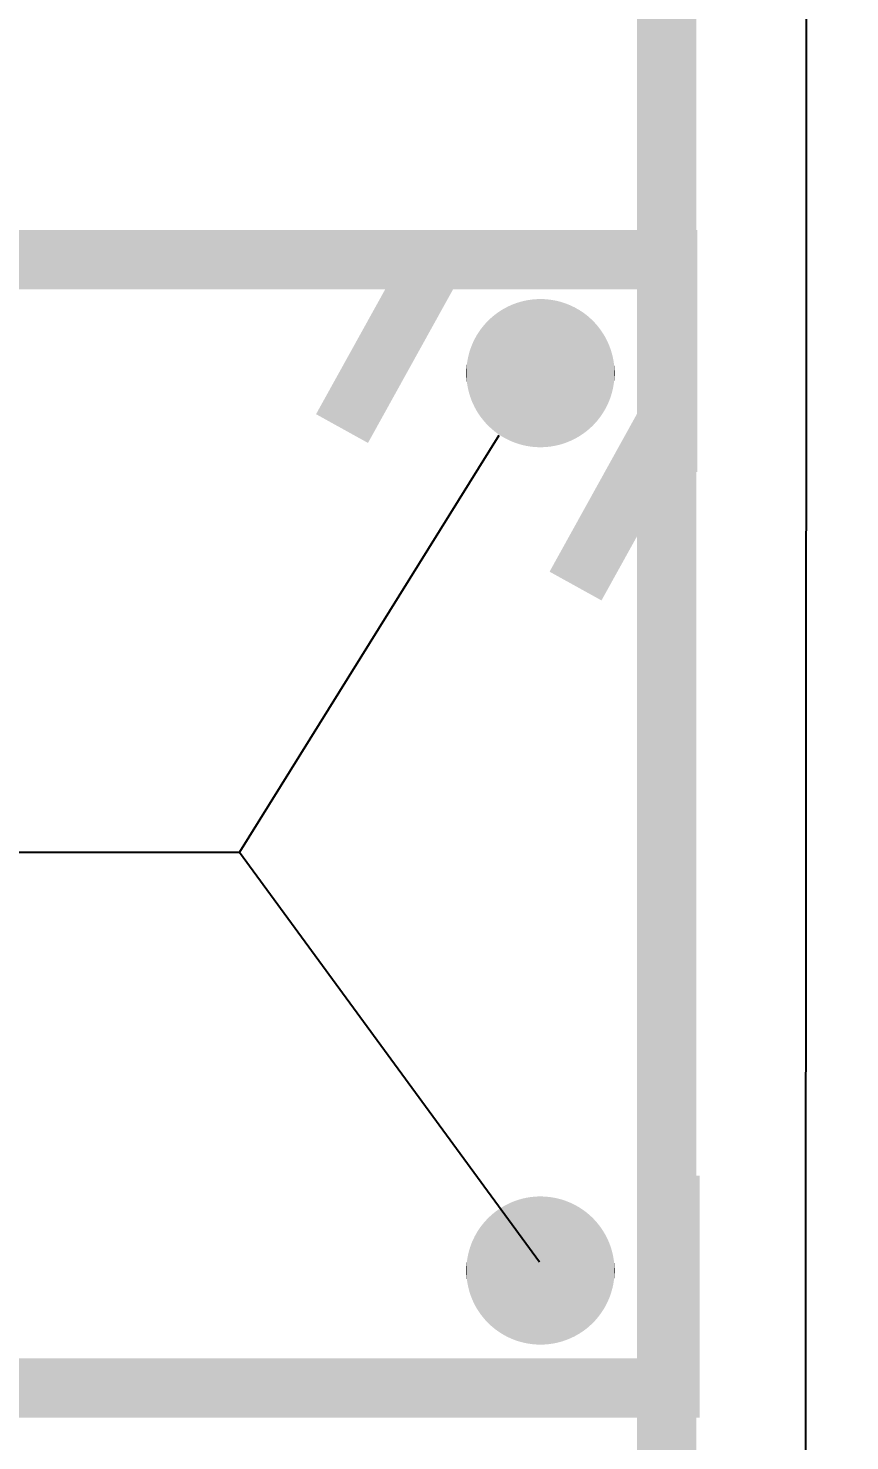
# Model space of a CAD drawing. Extents: x -33967 to 1773478, y -1022458 to -784650.
# Drawn here: x 361215 to 362986, y -1013343 to -1010298 of the extents above; entities that cross this region are included whole.
import ezdxf

# ---------------------------------------------------------------- set-up
doc = ezdxf.new("R2010")
doc.units = 0
doc.header["$LTSCALE"] = 1000
doc.header["$MEASUREMENT"] = 0
for name, color, linetype in [('AXIS', 3, 'Continuous'), ('DIM_LEAD', 3, 'Continuous'), ('REIN', 1, 'Continuous'), ('TEXT', 7, 'Continuous'), ('钢筋', 1, 'Continuous')]:
    doc.layers.add(name, color=color, linetype=linetype)
doc.styles.add('_TCH_DIM_T3', font='SIMPLEX', dxfattribs={"width": 0.705882, "bigfont": 'GBCBIG'})
doc.dimstyles.new('TCH-200-10', dxfattribs={"dimtxt": 595, "dimasz": 200, "dimexe": 500, "dimexo": 600, "dimgap": 252.5, "dimtad": 1, "dimdec": 0, "dimlfac": 0.1, "dimzin": 0, "dimdsep": 46, "dimtxsty": '_TCH_DIM_T3', "dimblk": 'ARCHTICK', "dimcen": 0.09, "dimclrd": 124, "dimclre": 124, "dimclrt": 7, "dimazin": 2, "dimtfac": 1, "dimtdec": 0, "dimtix": 1, "dimtmove": 2, "dimatfit": 3, "dimfxl": 1, "dimtolj": 1, "dimtzin": 0, "dimarcsym": 0})

# ---------------------------------------------------------------- blocks, each defined once
blk = doc.blocks.new('*U1680')
at = {"layer": '钢筋', "color": 6}
for points in [[(1480617.8, -235459.2), (1480619.6, -235658.8), (1480619.6, -235458)], [(1480619.6, -235458), (1480620.3, -235659.2), (1480620.3, -235457.6)], [(1480619.6, -235658.8), (1480619.6, -235458), (1480620.3, -235659.2)], [(1480620.3, -235457.6), (1480622.2, -235660.4), (1480622.2, -235456.3)], [(1480620.3, -235659.2), (1480620.3, -235457.6), (1480622.2, -235660.4)], [(1480622.2, -235456.3), (1480622.8, -235660.8), (1480622.8, -235456)], [(1480622.2, -235660.4), (1480622.2, -235456.3), (1480622.8, -235660.8)], [(1480622.8, -235456), (1480624.8, -235661.9), (1480624.8, -235454.8)], [(1480622.8, -235660.8), (1480622.8, -235456), (1480624.8, -235661.9)], [(1480624.8, -235454.8), (1480625.4, -235662.3), (1480625.4, -235454.4)], [(1480624.8, -235661.9), (1480624.8, -235454.8), (1480625.4, -235662.3)], [(1480625.4, -235454.4), (1480627.4, -235663.4), (1480627.4, -235453.3)], [(1480625.4, -235662.3), (1480625.4, -235454.4), (1480627.4, -235663.4)], [(1480627.4, -235453.3), (1480628.1, -235663.8), (1480628.1, -235453)], [(1480627.4, -235663.4), (1480627.4, -235453.3), (1480628.1, -235663.8)], [(1480628.1, -235453), (1480630.1, -235664.8), (1480630.1, -235451.9)], [(1480628.1, -235663.8), (1480628.1, -235453), (1480630.1, -235664.8)], [(1480630.1, -235451.9), (1480630.8, -235665.2), (1480630.8, -235451.6)], [(1480630.1, -235664.8), (1480630.1, -235451.9), (1480630.8, -235665.2)], [(1480630.8, -235451.6), (1480632.8, -235666.2), (1480632.8, -235450.5)], [(1480630.8, -235665.2), (1480630.8, -235451.6), (1480632.8, -235666.2)], [(1480632.8, -235450.5), (1480633.5, -235666.5), (1480633.5, -235450.2)], [(1480632.8, -235666.2), (1480632.8, -235450.5), (1480633.5, -235666.5)], [(1480633.5, -235450.2), (1480635.5, -235667.5), (1480635.5, -235449.3)], [(1480633.5, -235666.5), (1480633.5, -235450.2), (1480635.5, -235667.5)], [(1480635.5, -235449.3), (1480636.2, -235667.8), (1480636.2, -235449)], [(1480635.5, -235667.5), (1480635.5, -235449.3), (1480636.2, -235667.8)], [(1480636.2, -235449), (1480638.3, -235668.7), (1480638.3, -235448)], [(1480636.2, -235667.8), (1480636.2, -235449), (1480638.3, -235668.7)], [(1480638.3, -235448), (1480639, -235669), (1480639, -235447.8)], [(1480638.3, -235668.7), (1480638.3, -235448), (1480639, -235669)], [(1480639, -235447.8), (1480641.1, -235669.8), (1480641.1, -235446.9)], [(1480639, -235669), (1480639, -235447.8), (1480641.1, -235669.8)], [(1480641.1, -235446.9), (1480641.8, -235670.1), (1480641.8, -235446.6)], [(1480641.1, -235669.8), (1480641.1, -235446.9), (1480641.8, -235670.1)], [(1480641.8, -235446.6), (1480643.9, -235670.9), (1480643.9, -235445.8)], [(1480641.8, -235670.1), (1480641.8, -235446.6), (1480643.9, -235670.9)], [(1480643.9, -235445.8), (1480644.6, -235671.2), (1480644.6, -235445.6)], [(1480643.9, -235670.9), (1480643.9, -235445.8), (1480644.6, -235671.2)], [(1480644.6, -235445.6), (1480646.8, -235671.9), (1480646.8, -235444.8)], [(1480644.6, -235671.2), (1480644.6, -235445.6), (1480646.8, -235671.9)], [(1480646.8, -235444.8), (1480647.5, -235672.1), (1480647.5, -235444.6)], [(1480646.8, -235671.9), (1480646.8, -235444.8), (1480647.5, -235672.1)], [(1480647.5, -235444.6), (1480649.7, -235672.8), (1480649.7, -235443.9)], [(1480647.5, -235672.1), (1480647.5, -235444.6), (1480649.7, -235672.8)], [(1480649.7, -235443.9), (1480650.4, -235673.1), (1480650.4, -235443.7)], [(1480649.7, -235672.8), (1480649.7, -235443.9), (1480650.4, -235673.1)], [(1480650.4, -235443.7), (1480652.6, -235673.7), (1480652.6, -235443)], [(1480650.4, -235673.1), (1480650.4, -235443.7), (1480652.6, -235673.7)], [(1480652.6, -235443), (1480653.3, -235673.9), (1480653.3, -235442.8)], [(1480652.6, -235673.7), (1480652.6, -235443), (1480653.3, -235673.9)], [(1480653.3, -235442.8), (1480655.5, -235674.5), (1480655.5, -235442.3)], [(1480653.3, -235673.9), (1480653.3, -235442.8), (1480655.5, -235674.5)], [(1480655.5, -235442.3), (1480656.2, -235674.7), (1480656.2, -235442.1)], [(1480655.5, -235674.5), (1480655.5, -235442.3), (1480656.2, -235674.7)], [(1480656.2, -235442.1), (1480658.4, -235675.2), (1480658.4, -235441.5)], [(1480656.2, -235674.7), (1480656.2, -235442.1), (1480658.4, -235675.2)], [(1480658.4, -235441.5), (1480659.2, -235675.3), (1480659.2, -235441.4)], [(1480658.4, -235675.2), (1480658.4, -235441.5), (1480659.2, -235675.3)], [(1480659.2, -235441.4), (1480661.4, -235675.8), (1480661.4, -235440.9)], [(1480659.2, -235675.3), (1480659.2, -235441.4), (1480661.4, -235675.8)], [(1480661.4, -235440.9), (1480662.1, -235676), (1480662.1, -235440.8)], [(1480661.4, -235675.8), (1480661.4, -235440.9), (1480662.1, -235676)], [(1480662.1, -235440.8), (1480664.3, -235676.4), (1480664.3, -235440.4)], [(1480662.1, -235676), (1480662.1, -235440.8), (1480664.3, -235676.4)], [(1480664.3, -235440.4), (1480665.1, -235676.5), (1480665.1, -235440.2)], [(1480664.3, -235676.4), (1480664.3, -235440.4), (1480665.1, -235676.5)], [(1480665.1, -235440.2), (1480667.3, -235676.9), (1480667.3, -235439.9)], [(1480665.1, -235676.5), (1480665.1, -235440.2), (1480667.3, -235676.9)], [(1480667.3, -235439.9), (1480668.1, -235677), (1480668.1, -235439.8)], [(1480667.3, -235676.9), (1480667.3, -235439.9), (1480668.1, -235677)], [(1480668.1, -235439.8), (1480670.3, -235677.3), (1480670.3, -235439.5)], [(1480668.1, -235677), (1480668.1, -235439.8), (1480670.3, -235677.3)], [(1480670.3, -235439.5), (1480671.1, -235677.4), (1480671.1, -235439.4)], [(1480670.3, -235677.3), (1480670.3, -235439.5), (1480671.1, -235677.4)], [(1480671.1, -235439.4), (1480673.3, -235677.6), (1480673.3, -235439.1)], [(1480671.1, -235677.4), (1480671.1, -235439.4), (1480673.3, -235677.6)], [(1480673.3, -235677.6), (1480673.3, -235439.1), (1480674.1, -235677.7)], [(1480673.3, -235439.1), (1480674.1, -235677.7), (1480674.1, -235439.1)], [(1480674.1, -235439.1), (1480676.3, -235677.8), (1480676.3, -235438.9)], [(1480674.1, -235677.7), (1480674.1, -235439.1), (1480676.3, -235677.8)], [(1480676.3, -235438.9), (1480677.1, -235677.9), (1480677.1, -235438.8)], [(1480676.3, -235677.8), (1480676.3, -235438.9), (1480677.1, -235677.9)], [(1480677.1, -235438.8), (1480679.4, -235678), (1480679.4, -235438.7)], [(1480677.1, -235677.9), (1480677.1, -235438.8), (1480679.4, -235678)], [(1480679.4, -235678), (1480679.4, -235438.7), (1480680.1, -235678.1)], [(1480679.4, -235438.7), (1480680.1, -235678.1), (1480680.1, -235438.7)], [(1480680.1, -235438.7), (1480682.4, -235678.1), (1480682.4, -235438.6)], [(1480680.1, -235678.1), (1480680.1, -235438.7), (1480682.4, -235678.1)], [(1480682.4, -235678.1), (1480682.4, -235438.6), (1480683.1, -235678.2)], [(1480682.4, -235438.6), (1480683.1, -235678.2), (1480683.1, -235438.6)], [(1480683.1, -235678.2), (1480683.1, -235438.6), (1480685.4, -235678.2)], [(1480683.1, -235438.6), (1480685.4, -235678.2), (1480685.4, -235438.6)], [(1480685.4, -235678.2), (1480685.4, -235438.6), (1480686.2, -235678.2)], [(1480592.7, -235482), (1480593.2, -235635.3), (1480593.2, -235481.5)], [(1480593.2, -235481.5), (1480594.6, -235637), (1480594.6, -235479.7)], [(1480593.2, -235635.3), (1480593.2, -235481.5), (1480594.6, -235637)], [(1480594.6, -235479.7), (1480595.1, -235637.6), (1480595.1, -235479.2)], [(1480594.6, -235637), (1480594.6, -235479.7), (1480595.1, -235637.6)], [(1480595.1, -235479.2), (1480596.6, -235639.2), (1480596.6, -235477.5)], [(1480595.1, -235637.6), (1480595.1, -235479.2), (1480596.6, -235639.2)], [(1480596.6, -235477.5), (1480597.2, -235639.8), (1480597.2, -235476.9)], [(1480596.6, -235639.2), (1480596.6, -235477.5), (1480597.2, -235639.8)], [(1480597.2, -235476.9), (1480598.7, -235641.5), (1480598.7, -235475.3)], [(1480597.2, -235639.8), (1480597.2, -235476.9), (1480598.7, -235641.5)], [(1480598.7, -235475.3), (1480599.2, -235642), (1480599.2, -235474.7)], [(1480598.7, -235641.5), (1480598.7, -235475.3), (1480599.2, -235642)], [(1480599.2, -235474.7), (1480600.8, -235643.6), (1480600.8, -235473.1)], [(1480599.2, -235642), (1480599.2, -235474.7), (1480600.8, -235643.6)], [(1480600.8, -235473.1), (1480601.4, -235644.1), (1480601.4, -235472.6)], [(1480600.8, -235643.6), (1480600.8, -235473.1), (1480601.4, -235644.1)], [(1480601.4, -235472.6), (1480603, -235645.7), (1480603, -235471)], [(1480601.4, -235644.1), (1480601.4, -235472.6), (1480603, -235645.7)], [(1480603, -235471), (1480603.6, -235646.2), (1480603.6, -235470.5)], [(1480603, -235645.7), (1480603, -235471), (1480603.6, -235646.2)], [(1480603.6, -235470.5), (1480605.2, -235647.7), (1480605.2, -235469)], [(1480603.6, -235646.2), (1480603.6, -235470.5), (1480605.2, -235647.7)], [(1480605.2, -235469), (1480605.8, -235648.3), (1480605.8, -235468.5)], [(1480605.2, -235647.7), (1480605.2, -235469), (1480605.8, -235648.3)], [(1480605.8, -235468.5), (1480607.5, -235649.7), (1480607.5, -235467)], [(1480605.8, -235648.3), (1480605.8, -235468.5), (1480607.5, -235649.7)], [(1480607.5, -235467), (1480608.1, -235650.2), (1480608.1, -235466.5)], [(1480607.5, -235649.7), (1480607.5, -235467), (1480608.1, -235650.2)], [(1480608.1, -235466.5), (1480609.9, -235651.7), (1480609.9, -235465.1)], [(1480608.1, -235650.2), (1480608.1, -235466.5), (1480609.9, -235651.7)], [(1480609.9, -235465.1), (1480610.4, -235652.1), (1480610.4, -235464.6)], [(1480609.9, -235651.7), (1480609.9, -235465.1), (1480610.4, -235652.1)], [(1480610.4, -235464.6), (1480612.2, -235653.5), (1480612.2, -235463.2)], [(1480610.4, -235652.1), (1480610.4, -235464.6), (1480612.2, -235653.5)], [(1480612.2, -235463.2), (1480612.8, -235654), (1480612.8, -235462.8)], [(1480612.2, -235653.5), (1480612.2, -235463.2), (1480612.8, -235654)], [(1480612.8, -235462.8), (1480614.7, -235655.3), (1480614.7, -235461.4)], [(1480612.8, -235654), (1480612.8, -235462.8), (1480614.7, -235655.3)], [(1480614.7, -235461.4), (1480615.3, -235655.8), (1480615.3, -235461)], [(1480614.7, -235655.3), (1480614.7, -235461.4), (1480615.3, -235655.8)], [(1480615.3, -235461), (1480617.1, -235657.1), (1480617.1, -235459.6)], [(1480615.3, -235655.8), (1480615.3, -235461), (1480617.1, -235657.1)], [(1480617.1, -235459.6), (1480617.8, -235657.5), (1480617.8, -235459.2)], [(1480617.1, -235657.1), (1480617.1, -235459.6), (1480617.8, -235657.5)], [(1480617.8, -235657.5), (1480617.8, -235459.2), (1480619.6, -235658.8)], [(1480577.9, -235504.8), (1480578.2, -235612.6), (1480578.2, -235504.1)], [(1480578.2, -235504.1), (1480579.2, -235614.6), (1480579.2, -235502.1)], [(1480578.2, -235612.6), (1480578.2, -235504.1), (1480579.2, -235614.6)], [(1480579.2, -235502.1), (1480579.6, -235615.3), (1480579.6, -235501.4)], [(1480579.2, -235614.6), (1480579.2, -235502.1), (1480579.6, -235615.3)], [(1480579.6, -235501.4), (1480580.7, -235617.3), (1480580.7, -235499.4)], [(1480579.6, -235615.3), (1480579.6, -235501.4), (1480580.7, -235617.3)], [(1480580.7, -235499.4), (1480581.1, -235617.9), (1480581.1, -235498.8)], [(1480580.7, -235617.3), (1480580.7, -235499.4), (1480581.1, -235617.9)], [(1480581.1, -235498.8), (1480582.2, -235619.9), (1480582.2, -235496.8)], [(1480581.1, -235617.9), (1480581.1, -235498.8), (1480582.2, -235619.9)], [(1480582.2, -235496.8), (1480582.6, -235620.5), (1480582.6, -235496.2)], [(1480582.2, -235619.9), (1480582.2, -235496.8), (1480582.6, -235620.5)], [(1480582.6, -235496.2), (1480583.8, -235622.5), (1480583.8, -235494.3)], [(1480582.6, -235620.5), (1480582.6, -235496.2), (1480583.8, -235622.5)], [(1480583.8, -235494.3), (1480584.2, -235623.1), (1480584.2, -235493.6)], [(1480583.8, -235622.5), (1480583.8, -235494.3), (1480584.2, -235623.1)], [(1480584.2, -235493.6), (1480585.5, -235625), (1480585.5, -235491.7)], [(1480584.2, -235623.1), (1480584.2, -235493.6), (1480585.5, -235625)], [(1480585.5, -235491.7), (1480585.9, -235625.6), (1480585.9, -235491.1)], [(1480585.5, -235625), (1480585.5, -235491.7), (1480585.9, -235625.6)], [(1480585.9, -235491.1), (1480587.2, -235627.5), (1480587.2, -235489.2)], [(1480585.9, -235625.6), (1480585.9, -235491.1), (1480587.2, -235627.5)], [(1480587.2, -235489.2), (1480587.6, -235628.1), (1480587.6, -235488.6)], [(1480587.2, -235627.5), (1480587.2, -235489.2), (1480587.6, -235628.1)], [(1480587.6, -235488.6), (1480588.9, -235629.9), (1480588.9, -235486.8)], [(1480587.6, -235628.1), (1480587.6, -235488.6), (1480588.9, -235629.9)], [(1480588.9, -235486.8), (1480589.4, -235630.5), (1480589.4, -235486.2)], [(1480588.9, -235629.9), (1480588.9, -235486.8), (1480589.4, -235630.5)], [(1480589.4, -235486.2), (1480590.8, -235632.3), (1480590.8, -235484.4)], [(1480589.4, -235630.5), (1480589.4, -235486.2), (1480590.8, -235632.3)], [(1480590.8, -235484.4), (1480591.3, -235632.9), (1480591.3, -235483.8)], [(1480590.8, -235632.3), (1480590.8, -235484.4), (1480591.3, -235632.9)], [(1480591.3, -235483.8), (1480592.7, -235634.7), (1480592.7, -235482)], [(1480591.3, -235632.9), (1480591.3, -235483.8), (1480592.7, -235634.7)], [(1480592.7, -235634.7), (1480592.7, -235482), (1480593.2, -235635.3)], [(1480568.7, -235529.6), (1480569.3, -235589.3), (1480569.3, -235527.4)], [(1480569.3, -235527.4), (1480569.5, -235590.1), (1480569.5, -235526.7)], [(1480569.3, -235589.3), (1480569.3, -235527.4), (1480569.5, -235590.1)], [(1480569.5, -235526.7), (1480570.1, -235592.3), (1480570.1, -235524.4)], [(1480569.5, -235590.1), (1480569.5, -235526.7), (1480570.1, -235592.3)], [(1480570.1, -235524.4), (1480570.3, -235593), (1480570.3, -235523.7)], [(1480570.1, -235592.3), (1480570.1, -235524.4), (1480570.3, -235593)], [(1480570.3, -235523.7), (1480571, -235595.1), (1480571, -235521.6)], [(1480570.3, -235593), (1480570.3, -235523.7), (1480571, -235595.1)], [(1480571, -235521.6), (1480571.2, -235595.9), (1480571.2, -235520.9)], [(1480571, -235595.1), (1480571, -235521.6), (1480571.2, -235595.9)], [(1480571.2, -235520.9), (1480572, -235598), (1480572, -235518.7)], [(1480571.2, -235595.9), (1480571.2, -235520.9), (1480572, -235598)], [(1480572, -235518.7), (1480572.2, -235598.7), (1480572.2, -235518)], [(1480572, -235598), (1480572, -235518.7), (1480572.2, -235598.7)], [(1480572.2, -235518), (1480573, -235600.9), (1480573, -235515.9)], [(1480572.2, -235598.7), (1480572.2, -235518), (1480573, -235600.9)], [(1480573, -235515.9), (1480573.3, -235601.6), (1480573.3, -235515.2)], [(1480573, -235600.9), (1480573, -235515.9), (1480573.3, -235601.6)], [(1480573.3, -235515.2), (1480574.1, -235603.7), (1480574.1, -235513)], [(1480573.3, -235601.6), (1480573.3, -235515.2), (1480574.1, -235603.7)], [(1480574.1, -235513), (1480574.4, -235604.4), (1480574.4, -235512.4)], [(1480574.1, -235603.7), (1480574.1, -235513), (1480574.4, -235604.4)], [(1480574.4, -235512.4), (1480575.3, -235606.5), (1480575.3, -235510.3)], [(1480574.4, -235604.4), (1480574.4, -235512.4), (1480575.3, -235606.5)], [(1480575.3, -235510.3), (1480575.6, -235607.2), (1480575.6, -235509.6)], [(1480575.3, -235606.5), (1480575.3, -235510.3), (1480575.6, -235607.2)], [(1480575.6, -235509.6), (1480576.5, -235609.2), (1480576.5, -235507.5)], [(1480575.6, -235607.2), (1480575.6, -235509.6), (1480576.5, -235609.2)], [(1480576.5, -235507.5), (1480576.9, -235609.9), (1480576.9, -235506.8)], [(1480576.5, -235609.2), (1480576.5, -235507.5), (1480576.9, -235609.9)], [(1480576.9, -235506.8), (1480577.9, -235611.9), (1480577.9, -235504.8)], [(1480576.9, -235609.9), (1480576.9, -235506.8), (1480577.9, -235611.9)], [(1480577.9, -235611.9), (1480577.9, -235504.8), (1480578.2, -235612.6)], [(1480565.5, -235550.5), (1480565.6, -235568.5), (1480565.6, -235548.2)], [(1480565.6, -235548.2), (1480565.7, -235569.3), (1480565.7, -235547.5)], [(1480565.6, -235568.5), (1480565.6, -235548.2), (1480565.7, -235569.3)], [(1480565.7, -235547.5), (1480565.9, -235571.5), (1480565.9, -235545.2)], [(1480565.7, -235569.3), (1480565.7, -235547.5), (1480565.9, -235571.5)], [(1480565.9, -235545.2), (1480566, -235572.3), (1480566, -235544.5)], [(1480565.9, -235571.5), (1480565.9, -235545.2), (1480566, -235572.3)], [(1480566, -235544.5), (1480566.3, -235574.5), (1480566.3, -235542.2)], [(1480566, -235572.3), (1480566, -235544.5), (1480566.3, -235574.5)], [(1480566.3, -235542.2), (1480566.4, -235575.3), (1480566.4, -235541.5)], [(1480566.3, -235574.5), (1480566.3, -235542.2), (1480566.4, -235575.3)], [(1480566.4, -235541.5), (1480566.8, -235577.5), (1480566.8, -235539.2)], [(1480566.4, -235575.3), (1480566.4, -235541.5), (1480566.8, -235577.5)], [(1480566.8, -235539.2), (1480566.9, -235578.3), (1480566.9, -235538.5)], [(1480566.8, -235577.5), (1480566.8, -235539.2), (1480566.9, -235578.3)], [(1480566.9, -235538.5), (1480567.3, -235580.5), (1480567.3, -235536.2)], [(1480566.9, -235578.3), (1480566.9, -235538.5), (1480567.3, -235580.5)], [(1480567.3, -235536.2), (1480567.4, -235581.3), (1480567.4, -235535.5)], [(1480567.3, -235580.5), (1480567.3, -235536.2), (1480567.4, -235581.3)], [(1480567.4, -235535.5), (1480567.9, -235583.5), (1480567.9, -235533.2)], [(1480567.4, -235581.3), (1480567.4, -235535.5), (1480567.9, -235583.5)], [(1480567.9, -235533.2), (1480568, -235584.2), (1480568, -235532.5)], [(1480567.9, -235583.5), (1480567.9, -235533.2), (1480568, -235584.2)], [(1480568, -235532.5), (1480568.6, -235586.4), (1480568.6, -235530.3)], [(1480568, -235584.2), (1480568, -235532.5), (1480568.6, -235586.4)], [(1480568.6, -235530.3), (1480568.7, -235587.2), (1480568.7, -235529.6)], [(1480568.6, -235586.4), (1480568.6, -235530.3), (1480568.7, -235587.2)], [(1480568.7, -235587.2), (1480568.7, -235529.6), (1480569.3, -235589.3)], [(1480565.2, -235556.8), (1480565.3, -235562.3), (1480565.3, -235554.2)], [(1480565.2, -235557.2), (1480565.2, -235560.3), (1480565.2, -235556.8)], [(1480565.2, -235560.3), (1480565.2, -235556.8), (1480565.3, -235562.3)], [(1480565.3, -235553.6), (1480565.4, -235565.4), (1480565.4, -235551.2)], [(1480565.3, -235554.2), (1480565.3, -235563.3), (1480565.3, -235553.6)], [(1480565.3, -235563.3), (1480565.3, -235553.6), (1480565.4, -235565.4)], [(1480565.3, -235562.3), (1480565.3, -235554.2), (1480565.3, -235563.3)], [(1480565.4, -235551.2), (1480565.5, -235566.3), (1480565.5, -235550.5)], [(1480565.4, -235565.4), (1480565.4, -235551.2), (1480565.5, -235566.3)], [(1480565.5, -235566.3), (1480565.5, -235550.5), (1480565.6, -235568.5)]]:
    blk.add_solid(points, dxfattribs=at)
at = {"layer": '钢筋', "color": 6, "extrusion": (0, 0, -1)}
for points in [[(-1480685.4, -235438.6), (-1480686.2, -235678.2), (-1480686.2, -235438.6)], [(-1480686.2, -235678.2), (-1480686.2, -235438.6), (-1480688.4, -235678.1)], [(-1480686.2, -235438.6), (-1480688.4, -235678.1), (-1480688.4, -235438.6)], [(-1480688.4, -235678.1), (-1480688.4, -235438.6), (-1480689.2, -235678.1)], [(-1480688.4, -235438.6), (-1480689.2, -235678.1), (-1480689.2, -235438.6)], [(-1480689.2, -235678.1), (-1480689.2, -235438.6), (-1480691.4, -235678)], [(-1480689.2, -235438.6), (-1480691.4, -235678), (-1480691.4, -235438.7)], [(-1480691.4, -235678), (-1480691.4, -235438.7), (-1480692.2, -235678)], [(-1480691.4, -235438.7), (-1480692.2, -235678), (-1480692.2, -235438.8)], [(-1480692.2, -235678), (-1480692.2, -235438.8), (-1480694.5, -235677.8)], [(-1480692.2, -235438.8), (-1480694.5, -235677.8), (-1480694.5, -235438.9)], [(-1480694.5, -235677.8), (-1480694.5, -235438.9), (-1480695.2, -235677.7)], [(-1480694.5, -235438.9), (-1480695.2, -235677.7), (-1480695.2, -235439)], [(-1480695.2, -235677.7), (-1480695.2, -235439), (-1480697.5, -235677.5)], [(-1480695.2, -235439), (-1480697.5, -235677.5), (-1480697.5, -235439.2)], [(-1480697.5, -235677.5), (-1480697.5, -235439.2), (-1480698.2, -235677.4)], [(-1480697.5, -235439.2), (-1480698.2, -235677.4), (-1480698.2, -235439.3)], [(-1480698.2, -235677.4), (-1480698.2, -235439.3), (-1480700.5, -235677.2)], [(-1480698.2, -235439.3), (-1480700.5, -235677.2), (-1480700.5, -235439.6)], [(-1480700.5, -235677.2), (-1480700.5, -235439.6), (-1480701.2, -235677.1)], [(-1480700.5, -235439.6), (-1480701.2, -235677.1), (-1480701.2, -235439.7)], [(-1480701.2, -235677.1), (-1480701.2, -235439.7), (-1480703.5, -235676.7)], [(-1480701.2, -235439.7), (-1480703.5, -235676.7), (-1480703.5, -235440)], [(-1480703.5, -235676.7), (-1480703.5, -235440), (-1480704.2, -235676.6)], [(-1480703.5, -235440), (-1480704.2, -235676.6), (-1480704.2, -235440.1)], [(-1480704.2, -235676.6), (-1480704.2, -235440.1), (-1480706.4, -235676.2)], [(-1480704.2, -235440.1), (-1480706.4, -235676.2), (-1480706.4, -235440.5)], [(-1480706.4, -235676.2), (-1480706.4, -235440.5), (-1480707.2, -235676.1)], [(-1480706.4, -235440.5), (-1480707.2, -235676.1), (-1480707.2, -235440.6)], [(-1480707.2, -235676.1), (-1480707.2, -235440.6), (-1480709.4, -235675.7)], [(-1480707.2, -235440.6), (-1480709.4, -235675.7), (-1480709.4, -235441.1)], [(-1480709.4, -235675.7), (-1480709.4, -235441.1), (-1480710.2, -235675.5)], [(-1480709.4, -235441.1), (-1480710.2, -235675.5), (-1480710.2, -235441.2)], [(-1480710.2, -235675.5), (-1480710.2, -235441.2), (-1480712.4, -235675)], [(-1480710.2, -235441.2), (-1480712.4, -235675), (-1480712.4, -235441.7)], [(-1480712.4, -235675), (-1480712.4, -235441.7), (-1480713.1, -235674.8)], [(-1480712.4, -235441.7), (-1480713.1, -235674.8), (-1480713.1, -235441.9)], [(-1480713.1, -235674.8), (-1480713.1, -235441.9), (-1480715.3, -235674.3)], [(-1480713.1, -235441.9), (-1480715.3, -235674.3), (-1480715.3, -235442.4)], [(-1480715.3, -235674.3), (-1480715.3, -235442.4), (-1480716, -235674.1)], [(-1480715.3, -235442.4), (-1480716, -235674.1), (-1480716, -235442.6)], [(-1480716, -235674.1), (-1480716, -235442.6), (-1480718.2, -235673.5)], [(-1480716, -235442.6), (-1480718.2, -235673.5), (-1480718.2, -235443.2)], [(-1480718.2, -235673.5), (-1480718.2, -235443.2), (-1480718.9, -235673.3)], [(-1480718.2, -235443.2), (-1480718.9, -235673.3), (-1480718.9, -235443.5)], [(-1480718.9, -235673.3), (-1480718.9, -235443.5), (-1480721.1, -235672.6)], [(-1480718.9, -235443.5), (-1480721.1, -235672.6), (-1480721.1, -235444.1)], [(-1480721.1, -235672.6), (-1480721.1, -235444.1), (-1480721.8, -235672.4)], [(-1480721.1, -235444.1), (-1480721.8, -235672.4), (-1480721.8, -235444.4)], [(-1480721.8, -235672.4), (-1480721.8, -235444.4), (-1480724, -235671.7)], [(-1480721.8, -235444.4), (-1480724, -235671.7), (-1480724, -235445.1)], [(-1480724, -235671.7), (-1480724, -235445.1), (-1480724.7, -235671.4)], [(-1480724, -235445.1), (-1480724.7, -235671.4), (-1480724.7, -235445.3)], [(-1480724.7, -235671.4), (-1480724.7, -235445.3), (-1480726.8, -235670.6)], [(-1480724.7, -235445.3), (-1480726.8, -235670.6), (-1480726.8, -235446.1)], [(-1480726.8, -235670.6), (-1480726.8, -235446.1), (-1480727.5, -235670.4)], [(-1480726.8, -235446.1), (-1480727.5, -235670.4), (-1480727.5, -235446.4)], [(-1480727.5, -235670.4), (-1480727.5, -235446.4), (-1480729.6, -235669.5)], [(-1480727.5, -235446.4), (-1480729.6, -235669.5), (-1480729.6, -235447.2)], [(-1480729.6, -235669.5), (-1480729.6, -235447.2), (-1480730.3, -235669.3)], [(-1480729.6, -235447.2), (-1480730.3, -235669.3), (-1480730.3, -235447.5)], [(-1480730.3, -235669.3), (-1480730.3, -235447.5), (-1480732.4, -235668.4)], [(-1480730.3, -235447.5), (-1480732.4, -235668.4), (-1480732.4, -235448.3)], [(-1480732.4, -235668.4), (-1480732.4, -235448.3), (-1480733.1, -235668.1)], [(-1480732.4, -235448.3), (-1480733.1, -235668.1), (-1480733.1, -235448.6)], [(-1480733.1, -235668.1), (-1480733.1, -235448.6), (-1480735.2, -235667.2)], [(-1480733.1, -235448.6), (-1480735.2, -235667.2), (-1480735.2, -235449.6)], [(-1480735.2, -235667.2), (-1480735.2, -235449.6), (-1480735.9, -235666.8)], [(-1480735.2, -235449.6), (-1480735.9, -235666.8), (-1480735.9, -235449.9)], [(-1480735.9, -235666.8), (-1480735.9, -235449.9), (-1480737.9, -235665.8)], [(-1480735.9, -235449.9), (-1480737.9, -235665.8), (-1480737.9, -235450.9)], [(-1480737.9, -235665.8), (-1480737.9, -235450.9), (-1480738.6, -235665.5)], [(-1480737.9, -235450.9), (-1480738.6, -235665.5), (-1480738.6, -235451.2)], [(-1480738.6, -235665.5), (-1480738.6, -235451.2), (-1480740.6, -235664.5)], [(-1480738.6, -235451.2), (-1480740.6, -235664.5), (-1480740.6, -235452.2)], [(-1480740.6, -235664.5), (-1480740.6, -235452.2), (-1480741.3, -235664.1)], [(-1480740.6, -235452.2), (-1480741.3, -235664.1), (-1480741.3, -235452.6)], [(-1480741.3, -235664.1), (-1480741.3, -235452.6), (-1480743.3, -235663)], [(-1480741.3, -235452.6), (-1480743.3, -235663), (-1480743.3, -235453.7)], [(-1480743.3, -235663), (-1480743.3, -235453.7), (-1480743.9, -235662.7)], [(-1480743.3, -235453.7), (-1480743.9, -235662.7), (-1480743.9, -235454.1)], [(-1480743.9, -235662.7), (-1480743.9, -235454.1), (-1480745.9, -235661.5)], [(-1480743.9, -235454.1), (-1480745.9, -235661.5), (-1480745.9, -235455.2)], [(-1480745.9, -235661.5), (-1480745.9, -235455.2), (-1480746.6, -235661.2)], [(-1480745.9, -235455.2), (-1480746.6, -235661.2), (-1480746.6, -235455.6)], [(-1480746.6, -235661.2), (-1480746.6, -235455.6), (-1480748.5, -235660)], [(-1480746.6, -235455.6), (-1480748.5, -235660), (-1480748.5, -235456.7)], [(-1480748.5, -235660), (-1480748.5, -235456.7), (-1480749.1, -235659.6)], [(-1480748.5, -235456.7), (-1480749.1, -235659.6), (-1480749.1, -235457.2)], [(-1480749.1, -235659.6), (-1480749.1, -235457.2), (-1480751, -235658.3)], [(-1480749.1, -235457.2), (-1480751, -235658.3), (-1480751, -235458.4)], [(-1480751, -235658.3), (-1480751, -235458.4), (-1480751.7, -235657.9)], [(-1480751, -235458.4), (-1480751.7, -235657.9), (-1480751.7, -235458.8)], [(-1480751.7, -235657.9), (-1480751.7, -235458.8), (-1480753.5, -235656.6)], [(-1480751.7, -235458.8), (-1480753.5, -235656.6), (-1480753.5, -235460.1)], [(-1480753.5, -235656.6), (-1480753.5, -235460.1), (-1480754.2, -235656.2)], [(-1480753.5, -235460.1), (-1480754.2, -235656.2), (-1480754.2, -235460.5)], [(-1480754.2, -235656.2), (-1480754.2, -235460.5), (-1480756, -235654.9)], [(-1480754.2, -235460.5), (-1480756, -235654.9), (-1480756, -235461.8)], [(-1480756, -235654.9), (-1480756, -235461.8), (-1480756.6, -235654.4)], [(-1480756, -235461.8), (-1480756.6, -235654.4), (-1480756.6, -235462.3)], [(-1480756.6, -235654.4), (-1480756.6, -235462.3), (-1480758.4, -235653.1)], [(-1480756.6, -235462.3), (-1480758.4, -235653.1), (-1480758.4, -235463.7)], [(-1480758.4, -235653.1), (-1480758.4, -235463.7), (-1480759, -235652.6)], [(-1480758.4, -235463.7), (-1480759, -235652.6), (-1480759, -235464.1)], [(-1480759, -235652.6), (-1480759, -235464.1), (-1480760.8, -235651.2)], [(-1480759, -235464.1), (-1480760.8, -235651.2), (-1480760.8, -235465.5)], [(-1480760.8, -235651.2), (-1480760.8, -235465.5), (-1480761.4, -235650.7)], [(-1480760.8, -235465.5), (-1480761.4, -235650.7), (-1480761.4, -235466)], [(-1480761.4, -235650.7), (-1480761.4, -235466), (-1480763.1, -235649.2)], [(-1480761.4, -235466), (-1480763.1, -235649.2), (-1480763.1, -235467.5)], [(-1480763.1, -235649.2), (-1480763.1, -235467.5), (-1480763.7, -235648.8)], [(-1480763.1, -235467.5), (-1480763.7, -235648.8), (-1480763.7, -235468)], [(-1480763.7, -235648.8), (-1480763.7, -235468), (-1480765.4, -235647.2)], [(-1480763.7, -235468), (-1480765.4, -235647.2), (-1480765.4, -235469.5)], [(-1480765.4, -235647.2), (-1480765.4, -235469.5), (-1480765.9, -235646.7)], [(-1480765.4, -235469.5), (-1480765.9, -235646.7), (-1480765.9, -235470)], [(-1480765.9, -235646.7), (-1480765.9, -235470), (-1480767.6, -235645.2)], [(-1480765.9, -235470), (-1480767.6, -235645.2), (-1480767.6, -235471.5)], [(-1480767.6, -235645.2), (-1480767.6, -235471.5), (-1480768.1, -235644.7)], [(-1480767.6, -235471.5), (-1480768.1, -235644.7), (-1480768.1, -235472.1)], [(-1480768.1, -235644.7), (-1480768.1, -235472.1), (-1480769.7, -235643.1)], [(-1480768.1, -235472.1), (-1480769.7, -235643.1), (-1480769.7, -235473.6)], [(-1480769.7, -235643.1), (-1480769.7, -235473.6), (-1480770.3, -235642.5)], [(-1480769.7, -235473.6), (-1480770.3, -235642.5), (-1480770.3, -235474.2)], [(-1480770.3, -235642.5), (-1480770.3, -235474.2), (-1480771.8, -235640.9)], [(-1480770.3, -235474.2), (-1480771.8, -235640.9), (-1480771.8, -235475.8)], [(-1480771.8, -235640.9), (-1480771.8, -235475.8), (-1480772.4, -235640.4)], [(-1480771.8, -235475.8), (-1480772.4, -235640.4), (-1480772.4, -235476.4)], [(-1480772.4, -235640.4), (-1480772.4, -235476.4), (-1480773.9, -235638.7)], [(-1480772.4, -235476.4), (-1480773.9, -235638.7), (-1480773.9, -235478)], [(-1480773.9, -235638.7), (-1480773.9, -235478), (-1480774.4, -235638.1)], [(-1480773.9, -235478), (-1480774.4, -235638.1), (-1480774.4, -235478.6)], [(-1480774.4, -235638.1), (-1480774.4, -235478.6), (-1480775.9, -235636.4)], [(-1480774.4, -235478.6), (-1480775.9, -235636.4), (-1480775.9, -235480.3)], [(-1480775.9, -235636.4), (-1480775.9, -235480.3), (-1480776.4, -235635.9)], [(-1480775.9, -235480.3), (-1480776.4, -235635.9), (-1480776.4, -235480.9)], [(-1480776.4, -235635.9), (-1480776.4, -235480.9), (-1480777.8, -235634.1)], [(-1480776.4, -235480.9), (-1480777.8, -235634.1), (-1480777.8, -235482.6)], [(-1480777.8, -235634.1), (-1480777.8, -235482.6), (-1480778.3, -235633.5)], [(-1480777.8, -235482.6), (-1480778.3, -235633.5), (-1480778.3, -235483.2)], [(-1480778.3, -235633.5), (-1480778.3, -235483.2), (-1480779.7, -235631.7)], [(-1480778.3, -235483.2), (-1480779.7, -235631.7), (-1480779.7, -235485)], [(-1480779.7, -235631.7), (-1480779.7, -235485), (-1480780.2, -235631.1)], [(-1480779.7, -235485), (-1480780.2, -235631.1), (-1480780.2, -235485.6)], [(-1480780.2, -235631.1), (-1480780.2, -235485.6), (-1480781.5, -235629.3)], [(-1480780.2, -235485.6), (-1480781.5, -235629.3), (-1480781.5, -235487.4)], [(-1480781.5, -235629.3), (-1480781.5, -235487.4), (-1480782, -235628.7)], [(-1480781.5, -235487.4), (-1480782, -235628.7), (-1480782, -235488)], [(-1480782, -235628.7), (-1480782, -235488), (-1480783.3, -235626.9)], [(-1480782, -235488), (-1480783.3, -235626.9), (-1480783.3, -235489.9)], [(-1480783.3, -235626.9), (-1480783.3, -235489.9), (-1480783.7, -235626.3)], [(-1480783.3, -235489.9), (-1480783.7, -235626.3), (-1480783.7, -235490.5)], [(-1480783.7, -235626.3), (-1480783.7, -235490.5), (-1480785, -235624.4)], [(-1480783.7, -235490.5), (-1480785, -235624.4), (-1480785, -235492.4)], [(-1480785, -235624.4), (-1480785, -235492.4), (-1480785.4, -235623.7)], [(-1480785, -235492.4), (-1480785.4, -235623.7), (-1480785.4, -235493)], [(-1480785.4, -235623.7), (-1480785.4, -235493), (-1480786.6, -235621.8)], [(-1480785.4, -235493), (-1480786.6, -235621.8), (-1480786.6, -235494.9)], [(-1480786.6, -235621.8), (-1480786.6, -235494.9), (-1480787, -235621.2)], [(-1480786.6, -235494.9), (-1480787, -235621.2), (-1480787, -235495.6)], [(-1480787, -235621.2), (-1480787, -235495.6), (-1480788.2, -235619.2)], [(-1480787, -235495.6), (-1480788.2, -235619.2), (-1480788.2, -235497.5)], [(-1480788.2, -235619.2), (-1480788.2, -235497.5), (-1480788.6, -235618.6)], [(-1480788.2, -235497.5), (-1480788.6, -235618.6), (-1480788.6, -235498.1)], [(-1480788.6, -235618.6), (-1480788.6, -235498.1), (-1480789.7, -235616.6)], [(-1480788.6, -235498.1), (-1480789.7, -235616.6), (-1480789.7, -235500.1)], [(-1480789.7, -235616.6), (-1480789.7, -235500.1), (-1480790.1, -235616)], [(-1480789.7, -235500.1), (-1480790.1, -235616), (-1480790.1, -235500.8)], [(-1480790.1, -235616), (-1480790.1, -235500.8), (-1480791.1, -235613.9)], [(-1480790.1, -235500.8), (-1480791.1, -235613.9), (-1480791.1, -235502.8)], [(-1480791.1, -235613.9), (-1480791.1, -235502.8), (-1480791.5, -235613.3)], [(-1480791.1, -235502.8), (-1480791.5, -235613.3), (-1480791.5, -235503.4)], [(-1480791.5, -235613.3), (-1480791.5, -235503.4), (-1480792.5, -235611.3)], [(-1480791.5, -235503.4), (-1480792.5, -235611.3), (-1480792.5, -235505.5)], [(-1480792.5, -235611.3), (-1480792.5, -235505.5), (-1480792.8, -235610.6)], [(-1480792.5, -235505.5), (-1480792.8, -235610.6), (-1480792.8, -235506.2)], [(-1480792.8, -235610.6), (-1480792.8, -235506.2), (-1480793.8, -235608.5)], [(-1480792.8, -235506.2), (-1480793.8, -235608.5), (-1480793.8, -235508.2)], [(-1480793.8, -235608.5), (-1480793.8, -235508.2), (-1480794.1, -235607.9)], [(-1480793.8, -235508.2), (-1480794.1, -235607.9), (-1480794.1, -235508.9)], [(-1480794.1, -235607.9), (-1480794.1, -235508.9), (-1480795, -235605.8)], [(-1480794.1, -235508.9), (-1480795, -235605.8), (-1480795, -235510.9)], [(-1480795, -235605.8), (-1480795, -235510.9), (-1480795.3, -235605.1)], [(-1480795, -235510.9), (-1480795.3, -235605.1), (-1480795.3, -235511.7)], [(-1480795.3, -235605.1), (-1480795.3, -235511.7), (-1480796.2, -235603)], [(-1480795.3, -235511.7), (-1480796.2, -235603), (-1480796.2, -235513.7)], [(-1480796.2, -235603), (-1480796.2, -235513.7), (-1480796.5, -235602.3)], [(-1480796.2, -235513.7), (-1480796.5, -235602.3), (-1480796.5, -235514.5)], [(-1480796.5, -235602.3), (-1480796.5, -235514.5), (-1480797.3, -235600.1)], [(-1480796.5, -235514.5), (-1480797.3, -235600.1), (-1480797.3, -235516.6)], [(-1480797.3, -235600.1), (-1480797.3, -235516.6), (-1480797.6, -235599.5)], [(-1480797.3, -235516.6), (-1480797.6, -235599.5), (-1480797.6, -235517.3)], [(-1480797.6, -235599.5), (-1480797.6, -235517.3), (-1480798.3, -235597.3)], [(-1480797.6, -235517.3), (-1480798.3, -235597.3), (-1480798.3, -235519.4)], [(-1480798.3, -235597.3), (-1480798.3, -235519.4), (-1480798.6, -235596.6)], [(-1480798.3, -235519.4), (-1480798.6, -235596.6), (-1480798.6, -235520.1)], [(-1480798.6, -235596.6), (-1480798.6, -235520.1), (-1480799.3, -235594.4)], [(-1480798.6, -235520.1), (-1480799.3, -235594.4), (-1480799.3, -235522.3)], [(-1480799.3, -235594.4), (-1480799.3, -235522.3), (-1480799.5, -235593.7)], [(-1480799.3, -235522.3), (-1480799.5, -235593.7), (-1480799.5, -235523)], [(-1480799.5, -235593.7), (-1480799.5, -235523), (-1480800.1, -235591.5)], [(-1480799.5, -235523), (-1480800.1, -235591.5), (-1480800.1, -235525.2)], [(-1480800.1, -235591.5), (-1480800.1, -235525.2), (-1480800.3, -235590.8)], [(-1480800.1, -235525.2), (-1480800.3, -235590.8), (-1480800.3, -235525.9)], [(-1480800.3, -235590.8), (-1480800.3, -235525.9), (-1480800.9, -235588.6)], [(-1480800.3, -235525.9), (-1480800.9, -235588.6), (-1480800.9, -235528.1)], [(-1480800.9, -235588.6), (-1480800.9, -235528.1), (-1480801.1, -235587.9)], [(-1480800.9, -235528.1), (-1480801.1, -235587.9), (-1480801.1, -235528.8)], [(-1480801.1, -235587.9), (-1480801.1, -235528.8), (-1480801.7, -235585.7)], [(-1480801.1, -235528.8), (-1480801.7, -235585.7), (-1480801.7, -235531)], [(-1480801.7, -235585.7), (-1480801.7, -235531), (-1480801.8, -235585)], [(-1480801.7, -235531), (-1480801.8, -235585), (-1480801.8, -235531.8)], [(-1480801.8, -235585), (-1480801.8, -235531.8), (-1480802.3, -235582.7)], [(-1480801.8, -235531.8), (-1480802.3, -235582.7), (-1480802.3, -235534)], [(-1480802.3, -235582.7), (-1480802.3, -235534), (-1480802.5, -235582)], [(-1480802.3, -235534), (-1480802.5, -235582), (-1480802.5, -235534.7)], [(-1480802.5, -235582), (-1480802.5, -235534.7), (-1480802.9, -235579.7)], [(-1480802.5, -235534.7), (-1480802.9, -235579.7), (-1480802.9, -235536.9)], [(-1480802.9, -235579.7), (-1480802.9, -235536.9), (-1480803, -235579)], [(-1480802.9, -235536.9), (-1480803, -235579), (-1480803, -235537.7)], [(-1480803, -235579), (-1480803, -235537.7), (-1480803.4, -235576.8)], [(-1480803, -235537.7), (-1480803.4, -235576.8), (-1480803.4, -235539.9)], [(-1480803.4, -235576.8), (-1480803.4, -235539.9), (-1480803.5, -235576.1)], [(-1480803.4, -235539.9), (-1480803.5, -235576.1), (-1480803.5, -235540.7)], [(-1480803.5, -235576.1), (-1480803.5, -235540.7), (-1480803.8, -235573.8)], [(-1480803.5, -235540.7), (-1480803.8, -235573.8), (-1480803.8, -235542.9)], [(-1480803.8, -235573.8), (-1480803.8, -235542.9), (-1480803.9, -235573.1)], [(-1480803.8, -235542.9), (-1480803.9, -235573.1), (-1480803.9, -235543.7)], [(-1480803.9, -235573.1), (-1480803.9, -235543.7), (-1480804.2, -235570.7)], [(-1480803.9, -235543.7), (-1480804.2, -235570.7), (-1480804.2, -235545.9)], [(-1480804.2, -235570.7), (-1480804.2, -235545.9), (-1480804.3, -235570.1)], [(-1480804.2, -235545.9), (-1480804.3, -235570.1), (-1480804.3, -235546.7)], [(-1480804.3, -235570.1), (-1480804.3, -235546.7), (-1480804.5, -235567.7)], [(-1480804.3, -235546.7), (-1480804.5, -235567.7), (-1480804.5, -235548.9)], [(-1480804.5, -235567.7), (-1480804.5, -235548.9), (-1480804.5, -235567)], [(-1480804.5, -235548.9), (-1480804.5, -235567), (-1480804.5, -235549.8)], [(-1480804.5, -235567), (-1480804.5, -235549.8), (-1480804.7, -235564.7)], [(-1480804.5, -235549.8), (-1480804.7, -235564.7), (-1480804.7, -235551.9)], [(-1480804.7, -235564.7), (-1480804.7, -235551.9), (-1480804.7, -235564)], [(-1480804.7, -235551.9), (-1480804.7, -235564), (-1480804.7, -235552.9)], [(-1480804.7, -235564), (-1480804.7, -235552.9), (-1480804.8, -235561.6)], [(-1480804.7, -235552.9), (-1480804.8, -235561.6), (-1480804.8, -235555)], [(-1480804.8, -235561.6), (-1480804.8, -235555), (-1480804.8, -235561)], [(-1480804.8, -235555), (-1480804.8, -235561), (-1480804.8, -235556.2)], [(-1480804.8, -235561), (-1480804.8, -235556.2), (-1480804.8, -235558)]]:
    blk.add_solid(points, dxfattribs=at)
blk = doc.blocks.new('_ArchTick')
at = {"color": 0, "linetype": 'ByBlock', "const_width": 0.4}
blk.add_lwpolyline([(-0.5, -0.5), (0.5, 0.5)], dxfattribs=at)
blk = doc.blocks.new('*D1686')
at = {"layer": 'AXIS', "color": 124, "linetype": 'ByBlock', "lineweight": -2, "transparency": 16777216}
for p, q in [((363192.8, -1008464.4), (366558.5, -1008464.4)), ((366058.5, -1008464.4), (366058.5, -1015463.4)), ((363191.5, -1015463.4), (366558.5, -1015463.4))]:
    blk.add_line(p, q, dxfattribs=at)
at = {"layer": 'Defpoints', "color": 0, "linetype": 'ByBlock', "transparency": 16777216}
for p in [(362592.8, -1008464.4), (362591.5, -1015463.4), (366058.5, -1015463.4)]:
    blk.add_point(p, dxfattribs=at)
at = {"layer": 'AXIS', "color": 124, "linetype": 'ByBlock', "lineweight": -2, "transparency": 16777216, "xscale": 200, "yscale": 200, "zscale": 200}
for p, rotation in [((366058.5, -1008464.4), 90), ((366058.5, -1015463.4), 270)]:
    blk.add_blockref('_ArchTick', p, dxfattribs=dict(at, rotation=rotation))
at = {"layer": 'AXIS', "color": 7, "linetype": 'ByBlock', "transparency": 16777216, "insert": (365508.5, -1011963.9), "char_height": 595, "attachment_point": 5, "rotation": 90, "style": '_TCH_DIM_T3'}
blk.add_mtext('\\A1;700', dxfattribs=at)

msp = doc.modelspace()

# ---------------------------------------------------------------- linework, layer by layer
at = {"color": 3, "linetype": 'Continuous'}
msp.add_line((357277, -1012074.2), (361670.6, -1012074.2), dxfattribs=at)
at = {"layer": 'DIM_LEAD'}
for p, q in [((362229.9, -1011176), (361670.6, -1012074.2)), ((361670.6, -1012074.2), (362317.5, -1012957.2))]:
    msp.add_line(p, q, dxfattribs=at)
at = {"layer": 'REIN', "color": 6, "const_width": 128}
for points in [[(359968.5, -1008759.6), (362591.7, -1008759.2), (362591.7, -1015157.6), (359960.7, -1015157.9), (359968.5, -1008759.6)], [(362593.9, -1011254.1), (362593.9, -1010796.4), (359955.9, -1010796.7), (359956.4, -1011254.5)], [(362093.5, -1010796.4), (361891.7, -1011160.7)], [(362597, -1011136), (362395.2, -1011500.3)], [(362598.6, -1012771.6), (362598.6, -1013229.4), (359966.1, -1013229.7), (359966.6, -1012772)]]:
    msp.add_lwpolyline(points, dxfattribs=at)
at = {"layer": 'TEXT'}
msp.add_lwpolyline([(359650.1, -1008459.6), (362893.7, -1008465), (362889.8, -1015463.4), (359646.3, -1015463.7)], close=True, dxfattribs=at)

# ---------------------------------------------------------------- block references
at = {"layer": '钢筋', "color": 6, "xscale": 1.333333333333333, "yscale": 1.333333333333333, "zscale": 1.333333333333333}
msp.add_blockref('*U1680', (-1611927.1, -696963.4), dxfattribs=at)
at = {"layer": '钢筋', "color": 6, "xscale": -1.333333333333333, "yscale": 1.333333333333333, "zscale": 1.333333333333333, "rotation": 180}
msp.add_blockref('*U1680', (-1611927.1, -1327054), dxfattribs=at)

# ---------------------------------------------------------------- dimensions: what is measured, and where the dimension line sits
at = {"layer": 'AXIS', "linetype": 'ByBlock'}
dim = msp.add_linear_dim(base=(366058.5, -1015463.4), p1=(362592.8, -1008464.4), p2=(362591.5, -1015463.4), angle=90, text='700', dimstyle='TCH-200-10', dxfattribs=at)
dim.commit()
dim.dimension.update_dxf_attribs({"geometry": '*D1686', "text_midpoint": (365508.5, -1011963.9)})

doc.saveas('drawing.dxf')
